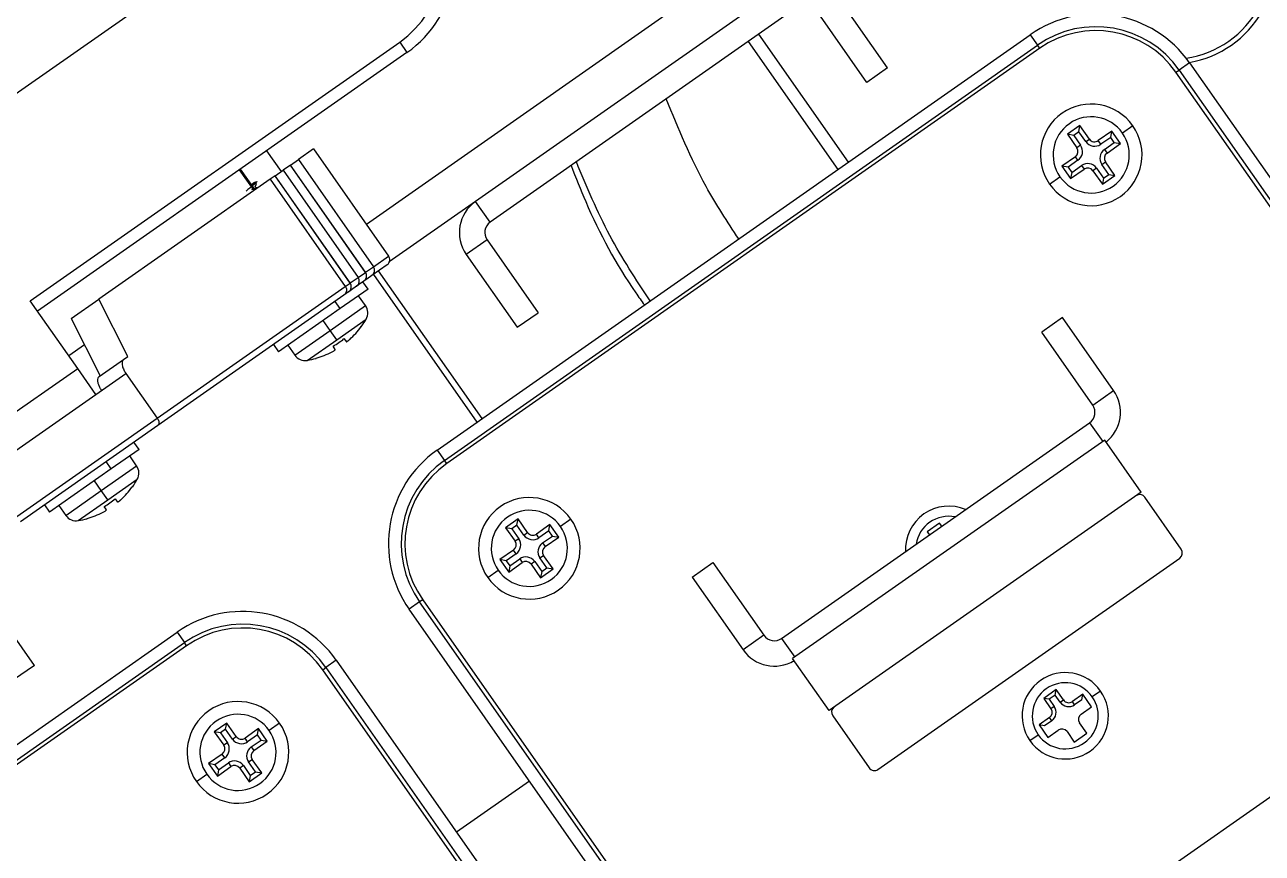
# Model space of a CAD drawing. Header units: millimetres. Extents: x 152904052 to 153933663, y 538271515 to 539240469.
# Drawn here: x 153459850.5 to 153459947.9, y 538574703.4 to 538574768.6 of the extents above; entities that cross this region are included whole.
import ezdxf

# ---------------------------------------------------------------- set-up
doc = ezdxf.new("R2010")
doc.units = ezdxf.units.MM
doc.layers.add('POWR', color=5, linetype='Continuous')

msp = doc.modelspace()

# ---------------------------------------------------------------- linework, layer by layer
at = {"layer": 'POWR', "color": 7}
for p, q in [((153459876.087, 538574781.544), (153459821.204, 538574743.115)), ((153459914.883, 538574779.105), (153459877.397, 538574752.858)), ((153459910.242, 538574771.644), (153459885.996, 538574754.667)), ((153459918.436, 538574765.174), (153459914.421, 538574770.908)), ((153459911.39, 538574770.006), (153459887.143, 538574753.028)), ((153459916.797, 538574764.027), (153459912.782, 538574769.761)), ((153459882.975, 538574735.095), (153459929.667, 538574767.789)), ((153459907.458, 538574767.253), (153459914.513, 538574757.177)), ((153459908.277, 538574767.827), (153459915.332, 538574757.751)), ((153459929.667, 538574767.789), (153459930.241, 538574766.969)), ((153459850.942, 538574746.846), (153459880.022, 538574767.208)), ((153459880.595, 538574766.389), (153459851.515, 538574746.027)), ((153459880.022, 538574767.208), (153459880.595, 538574766.389)), ((153459883.549, 538574734.276), (153459930.241, 538574766.969)), ((153459930.413, 538574766.724), (153459883.721, 538574734.03)), ((153459930.413, 538574766.724), (153459930.241, 538574766.969)), ((153459942.202, 538574765.578), (153459941.382, 538574765.005)), ((153459942.202, 538574765.578), (153459974.895, 538574718.887)), ((153459918.436, 538574765.174), (153459916.797, 538574764.027)), ((153459941.137, 538574764.833), (153459941.382, 538574765.005)), ((153459971.36, 538574721.67), (153459941.137, 538574764.833)), ((153459941.382, 538574765.005), (153459972.355, 538574720.771)), ((153459933.576, 538574760.637), (153459932.593, 538574759.949)), ((153459933.489, 538574760.148), (153459933.576, 538574760.637)), ((153459934.321, 538574759.572), (153459933.576, 538574760.637)), ((153459937.737, 538574760.621), (153459936.918, 538574760.048)), ((153459932.593, 538574759.949), (153459933.338, 538574758.884)), ((153459933.082, 538574759.863), (153459932.593, 538574759.949)), ((153459933.489, 538574760.148), (153459933.082, 538574759.863)), ((153459933.082, 538574759.863), (153459933.626, 538574759.086)), ((153459934.034, 538574759.371), (153459933.489, 538574760.148)), ((153459934.034, 538574759.371), (153459934.321, 538574759.572)), ((153459936.083, 538574760.195), (153459935.018, 538574759.45)), ((153459935.996, 538574759.706), (153459935.219, 538574759.162)), ((153459935.996, 538574759.706), (153459936.083, 538574760.195)), ((153459936.282, 538574759.299), (153459935.996, 538574759.706)), ((153459936.771, 538574759.212), (153459936.083, 538574760.195)), ((153459869.537, 538574758.646), (153459870.684, 538574757.008)), ((153459873.239, 538574758.797), (153459872.043, 538574757.959)), ((153459873.239, 538574758.797), (153459879.147, 538574750.359)), ((153459933.626, 538574759.086), (153459933.338, 538574758.884)), ((153459935.219, 538574759.162), (153459935.018, 538574759.45)), ((153459935.504, 538574758.754), (153459936.282, 538574759.299)), ((153459935.504, 538574758.754), (153459935.706, 538574758.467)), ((153459935.706, 538574758.467), (153459936.771, 538574759.212)), ((153459936.282, 538574759.299), (153459936.771, 538574759.212)), ((153459871.415, 538574757.519), (153459870.843, 538574757.119)), ((153459871.415, 538574757.519), (153459871.417, 538574757.521)), ((153459877.323, 538574749.082), (153459871.415, 538574757.519)), ((153459871.417, 538574757.521), (153459872.043, 538574757.959)), ((153459877.324, 538574749.083), (153459871.417, 538574757.521)), ((153459872.043, 538574757.959), (153459877.951, 538574749.522)), ((153459933.216, 538574758.188), (153459932.151, 538574757.442)), ((153459933.417, 538574757.9), (153459932.64, 538574757.356)), ((153459933.417, 538574757.9), (153459933.216, 538574758.188)), ((153459935.295, 538574757.569), (153459935.583, 538574757.77)), ((153459935.84, 538574756.792), (153459935.295, 538574757.569)), ((153459936.329, 538574756.705), (153459935.583, 538574757.77)), ((153459868.567, 538574755.525), (153459867.419, 538574757.163)), ((153459868.636, 538574755.574), (153459867.489, 538574757.212)), ((153459870.215, 538574756.679), (153459869.831, 538574756.41)), ((153459870.215, 538574756.679), (153459870.217, 538574756.68)), ((153459876.123, 538574748.242), (153459870.215, 538574756.679)), ((153459870.217, 538574756.68), (153459870.843, 538574757.119)), ((153459876.125, 538574748.243), (153459870.217, 538574756.68)), ((153459870.843, 538574757.119), (153459876.751, 538574748.682)), ((153459931.184, 538574756.033), (153459932.003, 538574756.606)), ((153459932.151, 538574757.442), (153459932.839, 538574756.459)), ((153459932.64, 538574757.356), (153459932.151, 538574757.442)), ((153459932.64, 538574757.356), (153459932.925, 538574756.948)), ((153459932.839, 538574756.459), (153459933.904, 538574757.205)), ((153459932.925, 538574756.948), (153459932.839, 538574756.459)), ((153459932.925, 538574756.948), (153459933.702, 538574757.493)), ((153459933.702, 538574757.493), (153459933.904, 538574757.205)), ((153459934.888, 538574757.283), (153459934.6, 538574757.082)), ((153459934.6, 538574757.082), (153459935.346, 538574756.017)), ((153459934.888, 538574757.283), (153459935.432, 538574756.506)), ((153459935.346, 538574756.017), (153459936.329, 538574756.705)), ((153459935.432, 538574756.506), (153459935.84, 538574756.792)), ((153459935.84, 538574756.792), (153459936.329, 538574756.705)), ((153459869.831, 538574756.41), (153459856.331, 538574746.958)), ((153459868.594, 538574756.155), (153459868.366, 538574755.958)), ((153459868.426, 538574756.037), (153459868.594, 538574756.155)), ((153459868.878, 538574755.743), (153459868.691, 538574755.745)), ((153459869.831, 538574756.41), (153459875.739, 538574747.973)), ((153459935.432, 538574756.506), (153459935.346, 538574756.017)), ((153459885.996, 538574754.667), (153459879.195, 538574749.905)), ((153459887.143, 538574753.028), (153459885.996, 538574754.667)), ((153459886.897, 538574751.636), (153459885.259, 538574750.488)), ((153459886.897, 538574751.636), (153459890.912, 538574745.902)), ((153459877.951, 538574749.522), (153459879.147, 538574750.359)), ((153459885.259, 538574750.488), (153459889.274, 538574744.754)), ((153459876.751, 538574748.682), (153459877.323, 538574749.082)), ((153459877.323, 538574749.082), (153459877.324, 538574749.083)), ((153459877.324, 538574749.083), (153459877.951, 538574749.522)), ((153459877.829, 538574748.826), (153459877.421, 538574748.54)), ((153459879.024, 538574749.663), (153459877.829, 538574748.826)), ((153459877.954, 538574748.914), (153459886.098, 538574737.282)), ((153459886.508, 538574737.568), (153459878.363, 538574749.2)), ((153459860.93, 538574737.604), (153459875.739, 538574747.973)), ((153459875.739, 538574747.973), (153459876.123, 538574748.242)), ((153459876.123, 538574748.242), (153459876.125, 538574748.243)), ((153459876.125, 538574748.243), (153459876.751, 538574748.682)), ((153459876.221, 538574747.7), (153459876.176, 538574747.764)), ((153459876.629, 538574747.986), (153459876.221, 538574747.7)), ((153459877.201, 538574748.386), (153459876.629, 538574747.986)), ((153459877.526, 538574747.759), (153459877.124, 538574748.333)), ((153459877.392, 538574748.52), (153459877.202, 538574748.387)), ((153459877.421, 538574748.54), (153459877.376, 538574748.604)), ((153459877.421, 538574748.54), (153459877.392, 538574748.52)), ((153459854.67, 538574741.522), (153459850.942, 538574746.846)), ((153459854.162, 538574745.439), (153459856.331, 538574746.958)), ((153459858.623, 538574742.458), (153459856.331, 538574746.958)), ((153459875.623, 538574747.282), (153459860.971, 538574737.022)), ((153459875.332, 538574746.224), (153459874.931, 538574746.797)), ((153459877.526, 538574747.759), (153459875.332, 538574746.224)), ((153459876.001, 538574747.546), (153459875.623, 538574747.282)), ((153459876.192, 538574747.68), (153459876.002, 538574747.547)), ((153459876.221, 538574747.7), (153459876.192, 538574747.68)), ((153459877.333, 538574746.466), (153459876.788, 538574747.243)), ((153459875.332, 538574746.224), (153459870.481, 538574742.827)), ((153459874.547, 538574744.516), (153459877.333, 538574746.466)), ((153459889.274, 538574744.754), (153459890.912, 538574745.902)), ((153459854.162, 538574745.439), (153459856.453, 538574740.939)), ((153459874.547, 538574744.516), (153459874.003, 538574745.293)), ((153459875.064, 538574743.779), (153459877.387, 538574745.406)), ((153459932.201, 538574745.514), (153459930.563, 538574744.367)), ((153459936.217, 538574739.78), (153459932.201, 538574745.514)), ((153459871.762, 538574742.566), (153459874.547, 538574744.516)), ((153459875.064, 538574743.779), (153459874.547, 538574744.516)), ((153459876.986, 538574744.809), (153459876.999, 538574744.793)), ((153459934.578, 538574738.633), (153459930.563, 538574744.367)), ((153459855.216, 538574743.369), (153459853.982, 538574742.505)), ((153459870.079, 538574743.4), (153459870.481, 538574742.827)), ((153459871.218, 538574743.343), (153459871.762, 538574742.566)), ((153459872.74, 538574742.152), (153459875.064, 538574743.779)), ((153459874.947, 538574742.998), (153459874.789, 538574743.271)), ((153459875.634, 538574743.863), (153459875.837, 538574743.621)), ((153459856.372, 538574740.882), (153459858.284, 538574742.221)), ((153459858.284, 538574742.221), (153459858.623, 538574742.458)), ((153459873.448, 538574742.307), (153459873.438, 538574742.325)), ((153459848.117, 538574736.933), (153459854.67, 538574741.522)), ((153459856.104, 538574739.474), (153459854.67, 538574741.522)), ((153459856.104, 538574739.474), (153459858.464, 538574741.126)), ((153459858.464, 538574741.126), (153459860.93, 538574737.604)), ((153459849.551, 538574734.885), (153459856.104, 538574739.474)), ((153459934.578, 538574738.633), (153459936.217, 538574739.78)), ((153459849.871, 538574729.861), (153459860.93, 538574737.604)), ((153459910.086, 538574720.262), (153459934.333, 538574737.24)), ((153459934.333, 538574737.24), (153459935.365, 538574735.766)), ((153459860.971, 538574737.022), (153459850.158, 538574729.451)), ((153459859.504, 538574735.141), (153459857.311, 538574733.605)), ((153459859.504, 538574735.141), (153459859.103, 538574735.714)), ((153459935.529, 538574735.88), (153459910.954, 538574718.673)), ((153459938.397, 538574731.785), (153459935.529, 538574735.88)), ((153459857.311, 538574733.605), (153459856.909, 538574734.178)), ((153459859.311, 538574733.847), (153459858.767, 538574734.624)), ((153459882.975, 538574735.095), (153459883.549, 538574734.276)), ((153459883.721, 538574734.03), (153459883.549, 538574734.276)), ((153459857.311, 538574733.605), (153459852.46, 538574730.208)), ((153459856.526, 538574731.897), (153459859.311, 538574733.847)), ((153459856.526, 538574731.897), (153459855.982, 538574732.674)), ((153459857.042, 538574731.16), (153459859.366, 538574732.787)), ((153459858.964, 538574732.191), (153459858.978, 538574732.174)), ((153459853.741, 538574729.947), (153459856.526, 538574731.897)), ((153459857.042, 538574731.16), (153459856.526, 538574731.897)), ((153459857.613, 538574731.244), (153459857.816, 538574731.002)), ((153459938.397, 538574731.785), (153459913.822, 538574714.577)), ((153459941.551, 538574727.279), (153459938.684, 538574731.375)), ((153459852.058, 538574730.781), (153459852.46, 538574730.208)), ((153459853.197, 538574730.724), (153459853.741, 538574729.947)), ((153459854.719, 538574729.533), (153459857.042, 538574731.16)), ((153459856.926, 538574730.379), (153459856.768, 538574730.653)), ((153459855.427, 538574729.688), (153459855.416, 538574729.706)), ((153459889.341, 538574729.664), (153459888.358, 538574728.976)), ((153459889.255, 538574729.175), (153459889.341, 538574729.664)), ((153459890.087, 538574728.599), (153459889.341, 538574729.664)), ((153459893.503, 538574729.648), (153459892.684, 538574729.075)), ((153459922.529, 538574729.341), (153459921.546, 538574728.653)), ((153459922.701, 538574729.095), (153459922.529, 538574729.341)), ((153459888.358, 538574728.976), (153459889.104, 538574727.911)), ((153459888.848, 538574728.89), (153459888.358, 538574728.976)), ((153459889.255, 538574729.175), (153459888.848, 538574728.89)), ((153459888.848, 538574728.89), (153459889.392, 538574728.112)), ((153459889.799, 538574728.398), (153459889.255, 538574729.175)), ((153459889.799, 538574728.398), (153459890.087, 538574728.599)), ((153459891.848, 538574729.222), (153459890.783, 538574728.476)), ((153459890.985, 538574728.189), (153459890.783, 538574728.476)), ((153459891.762, 538574728.733), (153459890.985, 538574728.189)), ((153459891.27, 538574727.781), (153459892.047, 538574728.325)), ((153459891.762, 538574728.733), (153459891.848, 538574729.222)), ((153459892.047, 538574728.325), (153459891.762, 538574728.733)), ((153459892.537, 538574728.239), (153459891.848, 538574729.222)), ((153459892.047, 538574728.325), (153459892.537, 538574728.239)), ((153459921.546, 538574728.653), (153459921.718, 538574728.407)), ((153459889.392, 538574728.112), (153459889.104, 538574727.911)), ((153459891.27, 538574727.781), (153459891.472, 538574727.493)), ((153459891.472, 538574727.493), (153459892.537, 538574728.239)), ((153459888.981, 538574727.215), (153459887.916, 538574726.469)), ((153459887.916, 538574726.469), (153459888.605, 538574725.486)), ((153459888.406, 538574726.383), (153459887.916, 538574726.469)), ((153459889.183, 538574726.927), (153459888.406, 538574726.383)), ((153459888.406, 538574726.383), (153459888.691, 538574725.975)), ((153459888.691, 538574725.975), (153459889.468, 538574726.519)), ((153459889.183, 538574726.927), (153459888.981, 538574727.215)), ((153459889.468, 538574726.519), (153459889.67, 538574726.232)), ((153459891.061, 538574726.596), (153459891.349, 538574726.797)), ((153459891.605, 538574725.818), (153459891.061, 538574726.596)), ((153459892.095, 538574725.732), (153459891.349, 538574726.797)), ((153459917.673, 538574709.949), (153459941.429, 538574726.583)), ((153459886.95, 538574725.06), (153459887.769, 538574725.633)), ((153459888.605, 538574725.486), (153459889.67, 538574726.232)), ((153459888.691, 538574725.975), (153459888.605, 538574725.486)), ((153459890.654, 538574726.31), (153459890.366, 538574726.109)), ((153459890.366, 538574726.109), (153459891.112, 538574725.044)), ((153459890.654, 538574726.31), (153459891.198, 538574725.533)), ((153459891.112, 538574725.044), (153459892.095, 538574725.732)), ((153459891.198, 538574725.533), (153459891.112, 538574725.044)), ((153459891.198, 538574725.533), (153459891.605, 538574725.818)), ((153459891.605, 538574725.818), (153459892.095, 538574725.732)), ((153459903.04, 538574725.095), (153459904.678, 538574726.242)), ((153459904.678, 538574726.242), (153459908.693, 538574720.508)), ((153459903.04, 538574725.095), (153459907.055, 538574719.361)), ((153459851.265, 538574718.14), (153459847.25, 538574723.875)), ((153459881.584, 538574723.134), (153459880.765, 538574722.56)), ((153459913.459, 538574675.869), (153459880.765, 538574722.56)), ((153459881.83, 538574723.306), (153459881.584, 538574723.134)), ((153459912.557, 538574678.9), (153459881.584, 538574723.134)), ((153459881.83, 538574723.306), (153459912.053, 538574680.143)), ((153459968.177, 538574721.507), (153459913.294, 538574683.078)), ((153459815.805, 538574688.061), (153459862.496, 538574720.755)), ((153459862.496, 538574720.755), (153459863.07, 538574719.936)), ((153459908.693, 538574720.508), (153459907.055, 538574719.361)), ((153459816.378, 538574687.242), (153459863.07, 538574719.936)), ((153459863.242, 538574719.69), (153459816.55, 538574686.997)), ((153459863.242, 538574719.69), (153459863.07, 538574719.936)), ((153459910.086, 538574720.262), (153459911.118, 538574718.788)), ((153459875.031, 538574718.545), (153459874.212, 538574717.972)), ((153459875.031, 538574718.545), (153459907.725, 538574671.854)), ((153459913.822, 538574714.577), (153459910.954, 538574718.673)), ((153459851.265, 538574718.14), (153459849.627, 538574716.993)), ((153459873.966, 538574717.8), (153459874.212, 538574717.972)), ((153459904.189, 538574674.636), (153459873.966, 538574717.8)), ((153459874.212, 538574717.972), (153459905.185, 538574673.737)), ((153459931.706, 538574716.235), (153459930.723, 538574715.546)), ((153459931.63, 538574715.807), (153459931.15, 538574715.471)), ((153459931.63, 538574715.807), (153459931.706, 538574716.235)), ((153459932.028, 538574715.239), (153459931.63, 538574715.807)), ((153459932.279, 538574715.415), (153459931.706, 538574716.235)), ((153459933.795, 538574715.866), (153459932.976, 538574715.293)), ((153459933.72, 538574715.439), (153459933.795, 538574715.866)), ((153459934.483, 538574714.883), (153459933.795, 538574715.866)), ((153459935.204, 538574716.12), (153459934.549, 538574715.662)), ((153459930.723, 538574715.546), (153459931.296, 538574714.727)), ((153459931.15, 538574715.471), (153459930.723, 538574715.546)), ((153459931.15, 538574715.471), (153459931.548, 538574714.903)), ((153459931.548, 538574714.903), (153459931.296, 538574714.727)), ((153459932.028, 538574715.239), (153459932.279, 538574715.415)), ((153459933.152, 538574715.041), (153459932.976, 538574715.293)), ((153459933.72, 538574715.439), (153459933.152, 538574715.041)), ((153459933.664, 538574714.31), (153459934.483, 538574714.883)), ((153459914.109, 538574714.168), (153459916.977, 538574710.072)), ((153459931.174, 538574714.031), (153459930.354, 538574713.457)), ((153459931.35, 538574713.779), (153459930.782, 538574713.382)), ((153459931.35, 538574713.779), (153459931.174, 538574714.031)), ((153459866.405, 538574713.604), (153459865.422, 538574712.916)), ((153459865.422, 538574712.916), (153459866.168, 538574711.851)), ((153459865.912, 538574712.829), (153459865.422, 538574712.916)), ((153459866.319, 538574713.115), (153459865.912, 538574712.829)), ((153459865.912, 538574712.829), (153459866.456, 538574712.052)), ((153459866.319, 538574713.115), (153459866.405, 538574713.604)), ((153459866.863, 538574712.338), (153459866.319, 538574713.115)), ((153459867.151, 538574712.539), (153459866.405, 538574713.604)), ((153459868.912, 538574713.162), (153459867.847, 538574712.416)), ((153459868.826, 538574712.673), (153459868.912, 538574713.162)), ((153459869.6, 538574712.179), (153459868.912, 538574713.162)), ((153459870.567, 538574713.588), (153459869.748, 538574713.015)), ((153459930.354, 538574713.457), (153459931.043, 538574712.474)), ((153459930.782, 538574713.382), (153459930.354, 538574713.457)), ((153459931.043, 538574712.474), (153459931.862, 538574713.048)), ((153459932.558, 538574712.925), (153459933.132, 538574712.106)), ((153459933.132, 538574712.106), (153459934.115, 538574712.794)), ((153459934.115, 538574712.794), (153459933.541, 538574713.613)), ((153459866.456, 538574712.052), (153459866.168, 538574711.851)), ((153459866.863, 538574712.338), (153459867.151, 538574712.539)), ((153459868.049, 538574712.129), (153459867.847, 538574712.416)), ((153459868.826, 538574712.673), (153459868.049, 538574712.129)), ((153459868.334, 538574711.721), (153459869.111, 538574712.265)), ((153459868.334, 538574711.721), (153459868.536, 538574711.433)), ((153459868.536, 538574711.433), (153459869.6, 538574712.179)), ((153459869.111, 538574712.265), (153459868.826, 538574712.673)), ((153459869.111, 538574712.265), (153459869.6, 538574712.179)), ((153459929.634, 538574712.22), (153459930.289, 538574712.679)), ((153459866.045, 538574711.154), (153459864.98, 538574710.409)), ((153459866.247, 538574710.867), (153459865.47, 538574710.323)), ((153459866.247, 538574710.867), (153459866.045, 538574711.154)), ((153459864.98, 538574710.409), (153459865.668, 538574709.426)), ((153459865.47, 538574710.323), (153459864.98, 538574710.409)), ((153459865.47, 538574710.323), (153459865.755, 538574709.915)), ((153459865.668, 538574709.426), (153459866.733, 538574710.171)), ((153459865.755, 538574709.915), (153459865.668, 538574709.426)), ((153459865.755, 538574709.915), (153459866.532, 538574710.459)), ((153459866.532, 538574710.459), (153459866.733, 538574710.171)), ((153459867.718, 538574710.25), (153459867.43, 538574710.049)), ((153459867.43, 538574710.049), (153459868.175, 538574708.984)), ((153459867.718, 538574710.25), (153459868.262, 538574709.473)), ((153459868.125, 538574710.535), (153459868.413, 538574710.737)), ((153459868.669, 538574709.758), (153459868.125, 538574710.535)), ((153459869.158, 538574709.672), (153459868.413, 538574710.737)), ((153459864.014, 538574709), (153459864.833, 538574709.573)), ((153459868.175, 538574708.984), (153459869.158, 538574709.672)), ((153459868.262, 538574709.473), (153459868.175, 538574708.984)), ((153459868.262, 538574709.473), (153459868.669, 538574709.758)), ((153459868.669, 538574709.758), (153459869.158, 538574709.672)), ((153459884.495, 538574705.029), (153459890.229, 538574709.044))]:
    msp.add_line(p, q, dxfattribs=at)
for centre, radius, start, end in [((153459875.433, 538574773.761), 8, 304.99999, 34.99999), ((153459875.433, 538574773.761), 9, 304.99999, 34.99999), ((153459934.829, 538574760.416), 9, 34.99999, 124.99999), ((153459940.767, 538574773.73), 7.875, 278.52026, 331.47973), ((153459940.767, 538574773.73), 8.25, 279.89692, 330.10308), ((153459934.829, 538574760.416), 8, 34.99999, 124.99999), ((153459934.829, 538574760.416), 7.7, 34.99999, 124.99999), ((153459934.461, 538574758.327), 4, 34.99999, 214.99999), ((153459934.461, 538574758.327), 4, 214.99999, 34.99999), ((153459934.461, 538574758.327), 3, 34.99999, 214.99999), ((153459934.461, 538574758.327), 3, 214.99999, 34.99999), ((153459934.731, 538574759.859), 0.5, 214.99999, 304.99999), ((153459932.929, 538574758.597), 0.5, 304.99999, 34.99999), ((153459932.929, 538574758.597), 0.851, 304.99999, 34.99999), ((153459934.731, 538574759.859), 0.851, 214.99999, 304.99999), ((153459935.993, 538574758.057), 0.851, 124.99999, 214.99999), ((153459934.191, 538574756.795), 0.851, 34.99999, 124.99999), ((153459935.993, 538574758.057), 0.5, 124.99999, 214.99999), ((153459934.191, 538574756.795), 0.5, 34.99999, 124.99999), ((153459887.716, 538574752.209), 3, 124.99999, 214.99999), ((153459887.716, 538574752.209), 1, 124.99999, 214.99999), ((153459876.914, 538574748.795), 0.499, 305.06996, 35.06979), ((153459876.915, 538574748.797), 0.5, 304.99999, 34.99999), ((153459877.542, 538574749.235), 0.499, 305.06996, 35.06979), ((153459875.714, 538574747.955), 0.499, 305.06996, 35.06979), ((153459875.715, 538574747.956), 0.5, 304.99999, 34.99999), ((153459876.342, 538574748.395), 0.499, 305.06996, 35.06979), ((153459877.433, 538574748.615), 0.103, 217.41589, 246.51653), ((153459876.233, 538574747.775), 0.103, 217.41589, 246.51653), ((153459876.513, 538574745.892), 1, 330.8721, 34.99999), ((153459871.709, 538574748.57), 6.5, 324.47856, 330.8721), ((153459871.684, 538574748.606), 6.521, 312.48484, 324.39174), ((153459871.6, 538574748.725), 6.318, 300.31855, 309.68145), ((153459872.581, 538574743.139), 1, 214.99999, 279.1279), ((153459871.709, 538574748.57), 6.5, 279.1279, 285.52144), ((153459871.683, 538574748.605), 6.521, 285.60826, 297.51517), ((153459933.759, 538574738.059), 3, 308.82256, 34.99999), ((153459933.759, 538574738.059), 1, 304.99999, 34.99999), ((153459888.137, 538574727.722), 9, 124.99999, 214.99999), ((153459888.137, 538574727.722), 8, 124.99999, 214.99999), ((153459858.492, 538574733.274), 1, 330.8721, 34.99999), ((153459888.137, 538574727.722), 7.7, 124.99999, 214.99999), ((153459853.663, 538574735.987), 6.521, 312.48484, 324.39174), ((153459853.688, 538574735.951), 6.5, 324.47856, 330.8721), ((153459853.579, 538574736.106), 6.318, 300.31855, 309.68145), ((153459890.227, 538574727.354), 4, 34.99999, 214.99999), ((153459938.274, 538574731.088), 0.5, 34.99999, 124.99999), ((153459890.227, 538574727.354), 3, 34.99999, 214.99999), ((153459923.242, 538574727.277), 3.4, 66.96572, 183.03428), ((153459854.56, 538574730.521), 1, 214.99999, 279.1279), ((153459853.688, 538574735.951), 6.5, 279.1279, 285.52144), ((153459853.662, 538574735.986), 6.521, 285.60826, 297.51517), ((153459890.227, 538574727.354), 4, 214.99999, 34.99999), ((153459923.242, 538574727.277), 2.6, 78.81306, 171.18693), ((153459890.227, 538574727.354), 3, 214.99999, 34.99999), ((153459890.497, 538574728.886), 0.851, 214.99999, 304.99999), ((153459890.497, 538574728.886), 0.5, 214.99999, 304.99999), ((153459888.695, 538574727.624), 0.5, 304.99999, 34.99999), ((153459888.695, 538574727.624), 0.851, 304.99999, 34.99999), ((153459891.759, 538574727.084), 0.851, 124.99999, 214.99999), ((153459891.759, 538574727.084), 0.5, 124.99999, 214.99999), ((153459889.956, 538574725.822), 0.851, 34.99999, 124.99999), ((153459941.142, 538574726.992), 0.5, 304.99999, 34.99999), ((153459889.956, 538574725.822), 0.5, 34.99999, 124.99999), ((153459867.659, 538574713.383), 9, 34.99999, 124.99999), ((153459867.659, 538574713.383), 8, 34.99999, 124.99999), ((153459867.659, 538574713.383), 7.7, 34.99999, 124.99999), ((153459909.512, 538574721.081), 1, 214.99999, 304.99999), ((153459909.512, 538574721.081), 3, 214.99999, 301.17744), ((153459932.419, 538574714.17), 3.4, 34.99999, 214.99999), ((153459932.419, 538574714.17), 2.6, 34.99999, 214.99999), ((153459932.419, 538574714.17), 3.4, 214.99999, 34.99999), ((153459932.419, 538574714.17), 2.6, 214.99999, 34.99999), ((153459867.29, 538574711.294), 4, 34.99999, 214.99999), ((153459914.519, 538574714.455), 0.5, 124.99999, 214.99999), ((153459930.887, 538574714.44), 0.5, 304.99999, 34.99999), ((153459930.887, 538574714.44), 0.807, 304.99999, 34.99999), ((153459932.689, 538574715.702), 0.807, 214.99999, 304.99999), ((153459932.689, 538574715.702), 0.5, 214.99999, 304.99999), ((153459867.29, 538574711.294), 3, 34.99999, 214.99999), ((153459933.951, 538574713.9), 0.5, 124.99999, 214.99999), ((153459867.29, 538574711.294), 4, 214.99999, 34.99999), ((153459867.29, 538574711.294), 3, 214.99999, 34.99999), ((153459932.149, 538574712.638), 0.5, 34.99999, 124.99999), ((153459865.758, 538574711.564), 0.5, 304.99999, 34.99999), ((153459865.758, 538574711.564), 0.851, 304.99999, 34.99999), ((153459867.56, 538574712.826), 0.851, 214.99999, 304.99999), ((153459867.56, 538574712.826), 0.5, 214.99999, 304.99999), ((153459868.822, 538574711.024), 0.851, 124.99999, 214.99999), ((153459868.822, 538574711.024), 0.5, 124.99999, 214.99999), ((153459867.02, 538574709.762), 0.851, 34.99999, 124.99999), ((153459867.02, 538574709.762), 0.5, 34.99999, 124.99999), ((153459917.386, 538574710.359), 0.5, 214.99999, 304.99999)]:
    msp.add_arc(centre, radius, start, end, dxfattribs=at)
for points, knots in [([(153459906.709, 538574751.713), (153459905.817, 538574753.072), (153459903.539, 538574756.545), (153459901.964, 538574760.393), (153459901.005, 538574762.735)], [0, 0, 0, 0, 0.3914659, 1, 1, 1, 1]), ([(153459899.733, 538574746.829), (153459898.626, 538574748.516), (153459896.351, 538574751.986), (153459894.752, 538574755.814), (153459893.93, 538574757.781)], [0, 0, 0, 0, 0.486403, 1, 1, 1, 1]), ([(153459893.508, 538574757.485), (153459893.883, 538574756.538), (153459895.263, 538574753.053), (153459897.23, 538574749.366), (153459899.058, 538574746.834), (153459899.287, 538574746.517)], [0, 0, 0, 0, 0.246054, 0.905425, 1, 1, 1, 1]), ([(153459868.594, 538574756.155), (153459868.672, 538574756.192), (153459868.827, 538574756.265), (153459868.765, 538574756.175), (153459868.49, 538574755.923), (153459868.125, 538574755.632), (153459867.93, 538574755.477)], [0, 0, 0, 0, 0.2408483, 0.4765718, 0.7214915, 1, 1, 1, 1]), ([(153459868.371, 538574755.598), (153459868.458, 538574755.644), (153459868.63, 538574755.736), (153459868.714, 538574755.761), (153459868.692, 538574755.726), (153459868.685, 538574755.715)], [0, 0, 0, 0, 0.402272, 0.802406, 1, 1, 1, 1]), ([(153459868.644, 538574755.812), (153459868.668, 538574755.88), (153459868.716, 538574756.016), (153459868.763, 538574756.152), (153459868.787, 538574756.22)], [0, 0, 0, 0, 0.499894, 1, 1, 1, 1]), ([(153459879.024, 538574749.663), (153459879.077, 538574749.711), (153459879.187, 538574749.811), (153459879.247, 538574750.017), (153459879.231, 538574750.211), (153459879.174, 538574750.311), (153459879.147, 538574750.359)], [0, 0, 0, 0, 0.270336, 0.562527, 0.789797, 1, 1, 1, 1]), ([(153459875.739, 538574747.973), (153459875.762, 538574747.933), (153459875.811, 538574747.85), (153459875.837, 538574747.702), (153459875.819, 538574747.543), (153459875.749, 538574747.39), (153459875.664, 538574747.317), (153459875.623, 538574747.282)], [0, 0, 0, 0, 0.1749276, 0.3638802, 0.560047, 0.7880913, 1, 1, 1, 1]), ([(153459874.696, 538574742.822), (153459874.731, 538574742.841), (153459874.802, 538574742.879), (153459874.887, 538574742.934), (153459874.943, 538574742.978), (153459874.946, 538574742.991), (153459874.947, 538574742.998)], [0, 0, 0, 0, 0.2506482, 0.4997541, 0.7490998, 1, 1, 1, 1]), ([(153459875.837, 538574743.621), (153459875.844, 538574743.62), (153459875.857, 538574743.618), (153459875.917, 538574743.656), (153459875.998, 538574743.717), (153459876.058, 538574743.77), (153459876.088, 538574743.797)], [0, 0, 0, 0, 0.2506482, 0.4997541, 0.7490998, 1, 1, 1, 1]), ([(153459876.088, 538574743.797), (153459876.058, 538574743.77), (153459875.998, 538574743.717), (153459875.918, 538574743.656), (153459875.857, 538574743.618), (153459875.844, 538574743.62), (153459875.837, 538574743.621)], [0, 0, 0, 0, 0.2506482, 0.4997541, 0.7490998, 1, 1, 1, 1]), ([(153459858.284, 538574742.221), (153459858.238, 538574742.168), (153459858.144, 538574742.057), (153459858.166, 538574741.744), (153459858.282, 538574741.413), (153459858.405, 538574741.219), (153459858.464, 538574741.126)], [0, 0, 0, 0, 0.273241, 0.566326, 0.792171, 1, 1, 1, 1]), ([(153459856.551, 538574739.787), (153459856.501, 538574739.865), (153459856.397, 538574740.027), (153459856.292, 538574740.286), (153459856.239, 538574740.542), (153459856.257, 538574740.763), (153459856.335, 538574740.843), (153459856.372, 538574740.882)], [0, 0, 0, 0, 0.174736, 0.363548, 0.559692, 0.78787, 1, 1, 1, 1]), ([(153459860.93, 538574737.604), (153459860.955, 538574737.564), (153459861.007, 538574737.482), (153459861.053, 538574737.347), (153459861.068, 538574737.211), (153459861.044, 538574737.092), (153459860.995, 538574737.045), (153459860.971, 538574737.022)], [0, 0, 0, 0, 0.163518, 0.344285, 0.539301, 0.775308, 1, 1, 1, 1]), ([(153459856.674, 538574730.203), (153459856.71, 538574730.222), (153459856.78, 538574730.261), (153459856.866, 538574730.315), (153459856.921, 538574730.359), (153459856.924, 538574730.373), (153459856.926, 538574730.379)], [0, 0, 0, 0, 0.250648, 0.499754, 0.7491, 1, 1, 1, 1]), ([(153459857.816, 538574731.002), (153459857.822, 538574731.002), (153459857.836, 538574731), (153459857.896, 538574731.037), (153459857.977, 538574731.098), (153459858.037, 538574731.152), (153459858.067, 538574731.178)], [0, 0, 0, 0, 0.250648, 0.499754, 0.7491, 1, 1, 1, 1]), ([(153459858.067, 538574731.178), (153459858.037, 538574731.152), (153459857.977, 538574731.098), (153459857.896, 538574731.037), (153459857.836, 538574731), (153459857.822, 538574731.002), (153459857.816, 538574731.002)], [0, 0, 0, 0, 0.250648, 0.499754, 0.7491, 1, 1, 1, 1])]:
    msp.add_open_spline(points, degree=3, knots=knots, dxfattribs=at)

doc.saveas('drawing.dxf')
